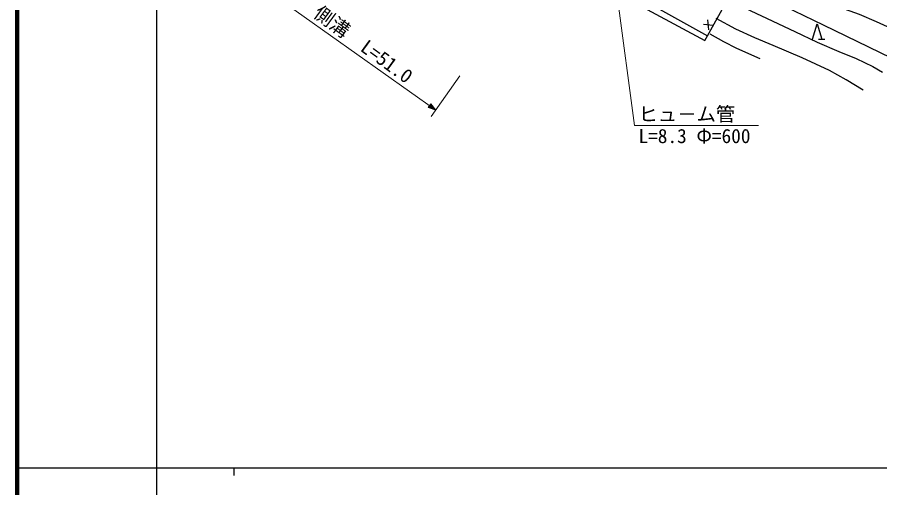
# Model space of a CAD drawing. Units: millimetres, scale not verified. Extents: x 40000 to 680000, y 20000 to 380000.
# Drawn here: x 40000 to 151446, y 202409 to 263202 of the extents above; entities that cross this region are included whole.
import ezdxf
from ezdxf.enums import TextEntityAlignment as Align

# ---------------------------------------------------------------- set-up
doc = ezdxf.new("R2010")
doc.units = ezdxf.units.MM
doc.header["$LTSCALE"] = 1000
for name, color, linetype, lineweight in [('M-BGD', 7, 'Continuous', 25), ('M-STR-HTXT', 7, 'Continuous', 13), ('M-TTL', 2, 'Continuous', 140), ('M-TTL-BAND', 7, 'Continuous', 25)]:
    doc.layers.add(name, color=color, linetype=linetype, lineweight=lineweight)
doc.styles.add('ＭＳ ゴシック', font='')
doc.styles.get('ＭＳ ゴシック').set_extended_font_data('MS Gothic')

msp = doc.modelspace()

# ---------------------------------------------------------------- linework, layer by layer
at = {"layer": 'M-BGD'}
for p, q in [((114421, 269031), (129200, 260788)), ((114078, 268163), (128825, 260213)), ((129200, 260788), (131522, 264962)), ((128668, 262300), (129941, 262158)), ((129376, 261592), (129234, 262866)), ((142753, 260361), (143353, 262363)), ((143353, 262363), (143953, 260361)), ((128825, 260213), (129200, 260788)), ((143553, 260361), (144353, 260361))]:
    msp.add_line(p, q, dxfattribs=at)
for points in [[(152970, 257899), (144168, 262170), (135428, 266439), (132786, 267703)], [(140372, 266765), (141995, 265982), (143595, 265334), (146266, 264489), (148781, 263589), (150989, 262673), (153349, 261579)], [(131870, 265388), (140478, 261372), (143368, 259997), (146171, 258782), (148387, 257859), (150561, 256835), (151786, 256096)], [(149320, 253769), (147096, 255123), (144953, 256306), (141406, 257950), (137693, 259556), (135287, 260543), (132854, 261651), (130297, 263029)], [(129512, 261063), (131250, 260072), (132952, 259215), (135969, 257875)]]:
    msp.add_lwpolyline(points, dxfattribs=at)
at = {"layer": 'M-STR-HTXT'}
for p, q in [((115751, 279354), (119778, 249222)), ((69917, 268342), (94076, 251200)), ((93498, 250383), (97206, 255622)), ((93098, 251550), (93422, 252008)), ((93177, 251592), (93408, 251919)), ((93408, 251919), (93848, 251362)), ((93422, 252008), (94076, 251200)), ((94076, 251200), (93098, 251550)), ((93848, 251362), (93177, 251592)), ((93256, 251634), (93395, 251830)), ((93717, 251455), (93256, 251634)), ((93335, 251677), (93381, 251742)), ((93521, 251594), (93335, 251677)), ((93381, 251742), (93521, 251594)), ((93395, 251830), (93717, 251455)), ((119778, 249222), (135796, 249222))]:
    msp.add_line(p, q, dxfattribs=at)
at = {"layer": 'M-TTL'}
msp.add_line((40000, 380000), (40000, 20000), dxfattribs=at)
at = {"layer": 'M-TTL-BAND'}
for p, q in [((58000, 370000), (58000, 20000)), ((40000, 205000), (579000, 205000)), ((68000, 205000), (68000, 204000))]:
    msp.add_line(p, q, dxfattribs=at)

# ---------------------------------------------------------------- texts
at = {"layer": 'M-STR-HTXT', "style": 'ＭＳ ゴシック'}
msp.add_text('側溝\u3000L=51.0', height=1833, rotation=323.867, dxfattribs=at).set_placement((77815, 262934), align=Align.BOTTOM_LEFT)
for s, p in [('ヒュ－ム管', (120273, 249222)), ('L=8.3 Φ=600', (120273, 246392))]:
    msp.add_text(s, height=1833, dxfattribs=at).set_placement(p, align=Align.BOTTOM_LEFT)

doc.saveas('drawing.dxf')
